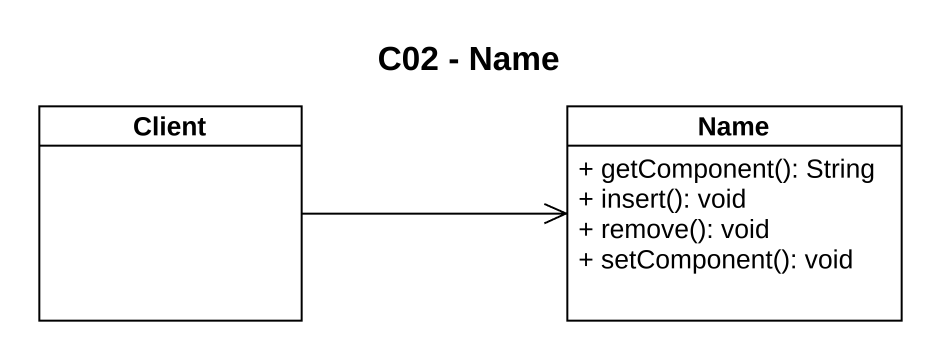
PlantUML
@startuml
title C02 - Name
hide circle
hide empty members
skinparam classAttributeIconSize 0
class Client
class Name {
  + getComponent(): String
  + insert(): void
  + remove(): void
  + setComponent(): void
}
Client -right-> Name
@enduml
